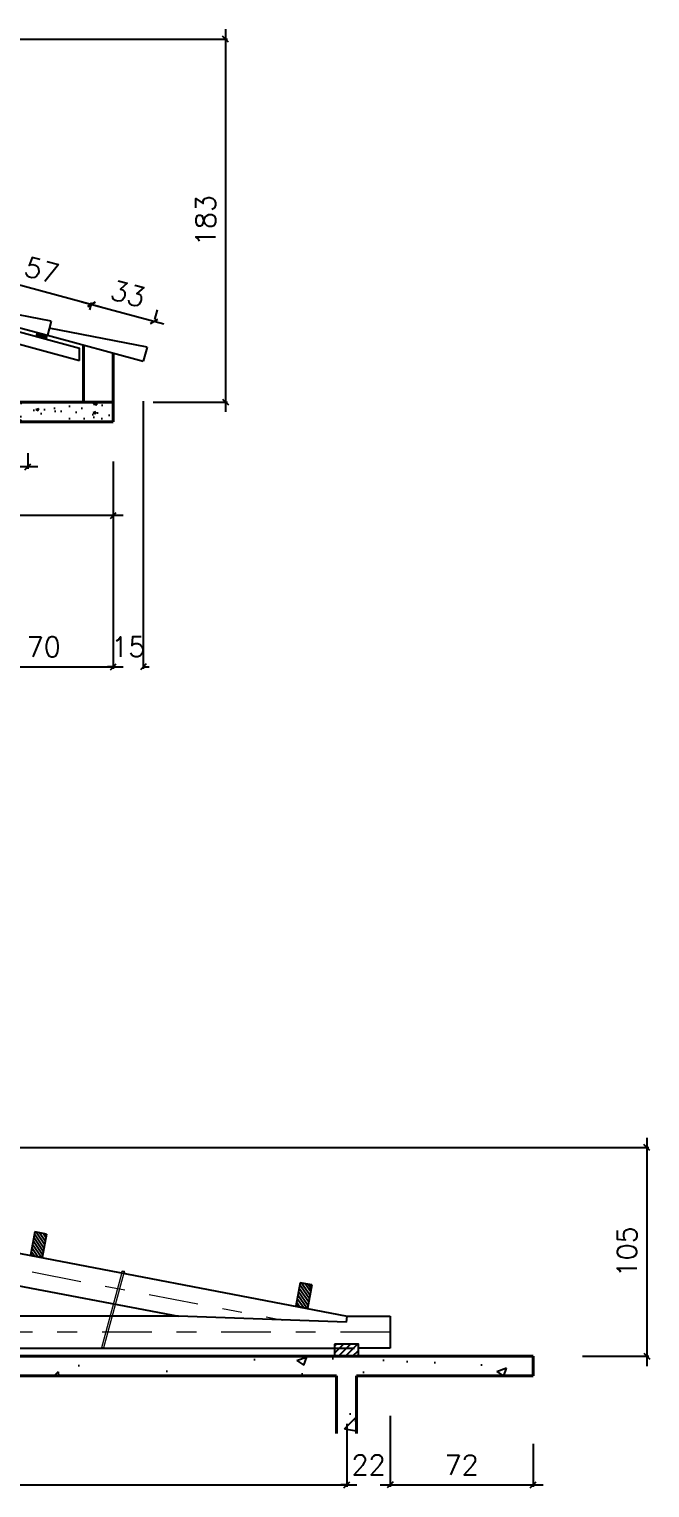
# Model space of a CAD drawing. Header units: millimetres. Extents: x 1154.6 to 1207.3, y 180 to 225.1.
# Drawn here: x 1186.34 to 1189.46, y 186.92 to 194.25 of the extents above; entities that cross this region are included whole.
import ezdxf

# ---------------------------------------------------------------- set-up
doc = ezdxf.new("R2010")
doc.units = ezdxf.units.MM
doc.header["$MEASUREMENT"] = 0
doc.linetypes.add('DASHDOT', pattern=[1, 0.5, -0.25, 0, -0.25])
doc.linetypes.add('HIDDEN', pattern=[0.375, 0.25, -0.125])
for name, color, linetype in [('CONSTRUÇÃO', 2, 'Continuous'), ('cotas', 1, 'Continuous'), ('Hacht', 3, 'Continuous'), ('MADEIRA', 34, 'Continuous'), ('TEXTO SETORES', 1, 'Continuous')]:
    doc.layers.add(name, color=color, linetype=linetype)
doc.layers.add('Parede', color=4, linetype='Continuous', lineweight=40)
doc.layers.add('Piso', color=8, linetype='Continuous', lineweight=13)
doc.styles.get("Standard").update_dxf_attribs({"font": 'txt.shx', "height": 0.1})
doc.dimstyles.new('LUCIANA', dxfattribs={"dimtxt": 3, "dimasz": 0.03, "dimexe": 0.01, "dimexo": 0.2, "dimgap": 0.05, "dimtad": 1, "dimdec": 0, "dimlfac": 100, "dimzin": 0, "dimdsep": 46, "dimtxsty": 'Standard', "dimblk1": 'OBLIQUE', "dimblk2": 'OBLIQUE', "dimsah": 1, "dimcen": 0, "dimdle": 0.05, "dimclrd": 256, "dimclre": 256, "dimclrt": 2, "dimadec": 0, "dimazin": 0, "dimtfac": 1, "dimtdec": 0, "dimtix": 1, "dimtofl": 0, "dimtmove": 2, "dimatfit": 3, "dimldrblk": 'OBLIQUE', "dimfxl": 1, "dimtolj": 1, "dimtzin": 0, "dimlwd": -1, "dimlwe": -1, "dimarcsym": 0})

# ---------------------------------------------------------------- blocks, each defined once
blk = doc.blocks.new('_OBLIQUE')
at = {"color": 0, "linetype": 'ByBlock'}
blk.add_line((-0.5, -0.5), (0.5, 0.5), dxfattribs=at)
blk = doc.blocks.new('*D364')
at = {"layer": 'cotas', "ltscale": 2}
for p, q in [((1181.2843, 194.2036), (1187.3381, 194.2036)), ((1187.3281, 194.2536), (1187.3281, 192.3285)), ((1186.9634, 192.3785), (1187.3381, 192.3785))]:
    blk.add_line(p, q, dxfattribs=at)
at = {"layer": 'Defpoints', "color": 0, "ltscale": 2}
for p in [(1181.0843, 194.2036), (1186.7634, 192.3785), (1187.3281, 192.3785)]:
    blk.add_point(p, dxfattribs=at)
at = {"layer": 'cotas', "ltscale": 2, "xscale": 0.03, "yscale": 0.03, "zscale": 0.03}
for p, rotation in [((1187.3281, 194.2036), 90), ((1187.3281, 192.3785), 270)]:
    blk.add_blockref('_OBLIQUE', p, dxfattribs=dict(at, rotation=rotation))
at = {"layer": 'cotas', "color": 2, "ltscale": 2, "insert": (1187.2281, 193.291), "char_height": 0.1, "attachment_point": 5, "rotation": 90}
blk.add_mtext('\\A1;183', dxfattribs=at)
blk = doc.blocks.new('*D365')
at = {"layer": 'cotas', "ltscale": 2}
for p, q in [((1186.7634, 192.0785), (1186.7634, 191.0372)), ((1186.0634, 191.1032), (1186.0634, 191.0372)), ((1186.0134, 191.0472), (1186.8134, 191.0472))]:
    blk.add_line(p, q, dxfattribs=at)
at = {"layer": 'Defpoints', "color": 0, "ltscale": 2}
for p in [(1186.7634, 192.2785), (1186.0634, 191.3032), (1186.7634, 191.0472)]:
    blk.add_point(p, dxfattribs=at)
at = {"layer": 'cotas', "ltscale": 2, "xscale": 0.03, "yscale": 0.03, "zscale": 0.03, "rotation": 180}
blk.add_blockref('_OBLIQUE', (1186.0634, 191.0472), dxfattribs=at)
at = {"layer": 'cotas', "ltscale": 2, "xscale": 0.03, "yscale": 0.03, "zscale": 0.03}
blk.add_blockref('_OBLIQUE', (1186.7634, 191.0472), dxfattribs=at)
at = {"layer": 'cotas', "color": 2, "ltscale": 2, "insert": (1186.4134, 191.1472), "char_height": 0.1, "attachment_point": 5}
blk.add_mtext('\\A1;70', dxfattribs=at)
blk = doc.blocks.new('*D373')
at = {"layer": 'cotas', "ltscale": 2}
for p, q in [((1186.9144, 192.3832), (1186.9144, 191.0372)), ((1186.7634, 192.0785), (1186.7634, 191.0372)), ((1186.7634, 191.0472), (1186.7334, 191.0472)), ((1186.9144, 191.0472), (1186.9444, 191.0472))]:
    blk.add_line(p, q, dxfattribs=at)
at = {"layer": 'Defpoints', "color": 0, "ltscale": 2}
for p in [(1186.9144, 192.5832), (1186.7634, 192.2785), (1186.9144, 191.0472)]:
    blk.add_point(p, dxfattribs=at)
at = {"layer": 'cotas', "ltscale": 2, "xscale": 0.03, "yscale": 0.03, "zscale": 0.03}
blk.add_blockref('_OBLIQUE', (1186.7634, 191.0472), dxfattribs=at)
at = {"layer": 'cotas', "ltscale": 2, "xscale": 0.03, "yscale": 0.03, "zscale": 0.03, "rotation": 180}
blk.add_blockref('_OBLIQUE', (1186.9144, 191.0472), dxfattribs=at)
at = {"layer": 'cotas', "color": 2, "ltscale": 2, "insert": (1186.8389, 191.1472), "char_height": 0.1, "attachment_point": 5}
blk.add_mtext('\\A1;15', dxfattribs=at)
blk = doc.blocks.new('*D374')
at = {"layer": 'cotas', "ltscale": 2}
for p, q in [((1180.8884, 192.072), (1180.8884, 191.7979)), ((1186.7634, 191.932), (1186.7634, 191.7979)), ((1186.8134, 191.8079), (1180.8384, 191.8079))]:
    blk.add_line(p, q, dxfattribs=at)
at = {"layer": 'Defpoints', "color": 0, "ltscale": 2}
for p in [(1180.8884, 192.272), (1186.7634, 192.132), (1180.8884, 191.8079)]:
    blk.add_point(p, dxfattribs=at)
at = {"layer": 'cotas', "ltscale": 2, "xscale": 0.03, "yscale": 0.03, "zscale": 0.03, "rotation": 180}
blk.add_blockref('_OBLIQUE', (1180.8884, 191.8079), dxfattribs=at)
at = {"layer": 'cotas', "ltscale": 2, "xscale": 0.03, "yscale": 0.03, "zscale": 0.03}
blk.add_blockref('_OBLIQUE', (1186.7634, 191.8079), dxfattribs=at)
at = {"layer": 'cotas', "color": 2, "ltscale": 2, "insert": (1183.8259, 191.9079), "char_height": 0.1, "attachment_point": 5}
blk.add_mtext('\\A1;587', dxfattribs=at)
blk = doc.blocks.new('*D375')
at = {"layer": 'cotas', "ltscale": 2}
for p, q in [((1180.8884, 192.1209), (1180.8884, 192.0426)), ((1186.3335, 192.1209), (1186.3335, 192.0426)), ((1186.3835, 192.0526), (1180.8384, 192.0526))]:
    blk.add_line(p, q, dxfattribs=at)
at = {"layer": 'Defpoints', "color": 0, "ltscale": 2}
for p in [(1180.8884, 192.3209), (1186.3335, 192.3209), (1180.8884, 192.0526)]:
    blk.add_point(p, dxfattribs=at)
at = {"layer": 'cotas', "ltscale": 2, "xscale": 0.03, "yscale": 0.03, "zscale": 0.03, "rotation": 180}
blk.add_blockref('_OBLIQUE', (1180.8884, 192.0526), dxfattribs=at)
at = {"layer": 'cotas', "ltscale": 2, "xscale": 0.03, "yscale": 0.03, "zscale": 0.03}
blk.add_blockref('_OBLIQUE', (1186.3335, 192.0526), dxfattribs=at)
at = {"layer": 'cotas', "color": 2, "ltscale": 2, "insert": (1183.611, 192.1526), "char_height": 0.1, "attachment_point": 5}
blk.add_mtext('\\A1;545', dxfattribs=at)
blk = doc.blocks.new('*D382')
at = {"layer": 'Defpoints', "color": 0, "ltscale": 2}
for p in [(1186.6531, 192.8698), (1186.0263, 192.7408), (1186.5934, 192.6494)]:
    blk.add_point(p, dxfattribs=at)
at = {"layer": 'TEXTO SETORES', "ltscale": 2}
for p, q in [((1186.0533, 193.0321), (1186.7013, 192.8567)), ((1186.0785, 192.9338), (1186.1042, 193.0287)), ((1186.6457, 192.8424), (1186.6557, 192.8794))]:
    blk.add_line(p, q, dxfattribs=at)
at = {"layer": 'TEXTO SETORES', "ltscale": 2, "xscale": 0.03, "yscale": 0.03, "zscale": 0.03}
for p, rotation in [((1186.1016, 193.019), 164.8526721009599), ((1186.6531, 192.8698), 344.8526721009599)]:
    blk.add_blockref('_OBLIQUE', p, dxfattribs=dict(at, rotation=rotation))
at = {"layer": 'TEXTO SETORES', "color": 2, "ltscale": 2, "insert": (1186.4035, 193.0409), "char_height": 0.1, "attachment_point": 5, "rotation": 344.85267}
blk.add_mtext('\\A1;57', dxfattribs=at)
blk = doc.blocks.new('*D383')
at = {"layer": 'Defpoints', "color": 0, "ltscale": 2}
for p in [(1186.9688, 192.7843), (1186.5934, 192.6494), (1186.9323, 192.6494)]:
    blk.add_point(p, dxfattribs=at)
at = {"layer": 'TEXTO SETORES', "ltscale": 2}
for p, q in [((1186.6048, 192.8828), (1187.017, 192.7712)), ((1186.6457, 192.8424), (1186.6557, 192.8794)), ((1186.9845, 192.8424), (1186.9714, 192.7939))]:
    blk.add_line(p, q, dxfattribs=at)
at = {"layer": 'TEXTO SETORES', "ltscale": 2, "xscale": 0.03, "yscale": 0.03, "zscale": 0.03}
for p, rotation in [((1186.6531, 192.8698), 164.8526721009599), ((1186.9688, 192.7843), 344.8526721009599)]:
    blk.add_blockref('_OBLIQUE', p, dxfattribs=dict(at, rotation=rotation))
at = {"layer": 'TEXTO SETORES', "color": 2, "ltscale": 2, "insert": (1186.8371, 192.9235), "char_height": 0.1, "attachment_point": 5, "rotation": 344.85267}
blk.add_mtext('\\A1;33', dxfattribs=at)
blk = doc.blocks.new('*D386')
at = {"layer": 'Defpoints', "color": 0, "ltscale": 2}
for p in [(1181.2382, 187.4388), (1187.9391, 187.4388), (1187.9391, 186.933)]:
    blk.add_point(p, dxfattribs=at)
at = {"layer": 'TEXTO SETORES', "ltscale": 2}
for p, q in [((1181.2382, 187.2388), (1181.2382, 186.923)), ((1187.9391, 187.2388), (1187.9391, 186.923)), ((1181.1882, 186.933), (1187.9891, 186.933))]:
    blk.add_line(p, q, dxfattribs=at)
at = {"layer": 'TEXTO SETORES', "ltscale": 2, "xscale": 0.03, "yscale": 0.03, "zscale": 0.03, "rotation": 180}
blk.add_blockref('_OBLIQUE', (1181.2382, 186.933), dxfattribs=at)
at = {"layer": 'TEXTO SETORES', "ltscale": 2, "xscale": 0.03, "yscale": 0.03, "zscale": 0.03}
blk.add_blockref('_OBLIQUE', (1187.9391, 186.933), dxfattribs=at)
at = {"layer": 'TEXTO SETORES', "color": 2, "ltscale": 2, "insert": (1184.5887, 187.033), "char_height": 0.1, "attachment_point": 5}
blk.add_mtext('\\A1;670', dxfattribs=at)
blk = doc.blocks.new('*D387')
at = {"layer": 'Defpoints', "color": 0, "ltscale": 2}
for p in [(1187.939, 187.4388), (1188.1565, 187.4791), (1188.1565, 186.933)]:
    blk.add_point(p, dxfattribs=at)
at = {"layer": 'TEXTO SETORES', "ltscale": 2}
for p, q in [((1187.939, 187.2388), (1187.939, 186.923)), ((1188.1565, 187.2791), (1188.1565, 186.923)), ((1187.939, 186.933), (1187.909, 186.933)), ((1188.1565, 186.933), (1188.1865, 186.933))]:
    blk.add_line(p, q, dxfattribs=at)
at = {"layer": 'TEXTO SETORES', "ltscale": 2, "xscale": 0.03, "yscale": 0.03, "zscale": 0.03}
blk.add_blockref('_OBLIQUE', (1187.939, 186.933), dxfattribs=at)
at = {"layer": 'TEXTO SETORES', "ltscale": 2, "xscale": 0.03, "yscale": 0.03, "zscale": 0.03, "rotation": 180}
blk.add_blockref('_OBLIQUE', (1188.1565, 186.933), dxfattribs=at)
at = {"layer": 'TEXTO SETORES', "color": 2, "ltscale": 2, "insert": (1188.0478, 187.033), "char_height": 0.1, "attachment_point": 5}
blk.add_mtext('\\A1;22', dxfattribs=at)
blk = doc.blocks.new('*D388')
at = {"layer": 'Defpoints', "color": 0, "ltscale": 2}
for p in [(1188.1559, 187.4788), (1188.8758, 187.3388), (1188.8758, 186.9326)]:
    blk.add_point(p, dxfattribs=at)
at = {"layer": 'TEXTO SETORES', "ltscale": 2}
for p, q in [((1188.1559, 187.2788), (1188.1559, 186.9226)), ((1188.8758, 187.1388), (1188.8758, 186.9226)), ((1188.1059, 186.9326), (1188.9258, 186.9326))]:
    blk.add_line(p, q, dxfattribs=at)
at = {"layer": 'TEXTO SETORES', "ltscale": 2, "xscale": 0.03, "yscale": 0.03, "zscale": 0.03, "rotation": 180}
blk.add_blockref('_OBLIQUE', (1188.1559, 186.9326), dxfattribs=at)
at = {"layer": 'TEXTO SETORES', "ltscale": 2, "xscale": 0.03, "yscale": 0.03, "zscale": 0.03}
blk.add_blockref('_OBLIQUE', (1188.8758, 186.9326), dxfattribs=at)
at = {"layer": 'TEXTO SETORES', "color": 2, "ltscale": 2, "insert": (1188.5158, 187.0326), "char_height": 0.1, "attachment_point": 5}
blk.add_mtext('\\A1;72', dxfattribs=at)
blk = doc.blocks.new('*D391')
at = {"layer": 'Defpoints', "color": 0, "ltscale": 2}
for p in [(1184.6165, 188.6286), (1188.9244, 187.5802), (1189.4482, 187.5802)]:
    blk.add_point(p, dxfattribs=at)
at = {"layer": 'TEXTO SETORES', "ltscale": 2}
for p, q in [((1184.8165, 188.6286), (1189.4582, 188.6286)), ((1189.4482, 188.6786), (1189.4482, 187.5302)), ((1189.1244, 187.5802), (1189.4582, 187.5802))]:
    blk.add_line(p, q, dxfattribs=at)
at = {"layer": 'TEXTO SETORES', "ltscale": 2, "xscale": 0.03, "yscale": 0.03, "zscale": 0.03}
for p, rotation in [((1189.4482, 188.6286), 90), ((1189.4482, 187.5802), 270)]:
    blk.add_blockref('_OBLIQUE', p, dxfattribs=dict(at, rotation=rotation))
at = {"layer": 'TEXTO SETORES', "color": 2, "ltscale": 2, "insert": (1189.3482, 188.1044), "char_height": 0.1, "attachment_point": 5, "rotation": 90}
blk.add_mtext('\\A1;105', dxfattribs=at)

msp = doc.modelspace()

# ---------------------------------------------------------------- hatches: boundary and pattern name
at = {"layer": 'Hacht', "ltscale": 2}
h = msp.add_hatch(dxfattribs=at)
h.set_pattern_fill('LINE', color=256, scale=0.05, angle=120, style=0)
h.set_pattern_definition([(120, (-59.5496175, 72.4628164), (-0.005412658774, -0.003125), [])])
h.paths.add_polyline_path([(1186.3826, 192.7272), (1186.3773, 192.7079), (1186.4256, 192.6948), (1186.4308, 192.7141)])
h = msp.add_hatch(dxfattribs=at)
h.set_pattern_fill('AR-CONC', color=256, scale=0.02, style=0)
h.set_pattern_definition([(50, (0.05881, -10.61761), (0.143452037, -0.012550427), [0.015, -0.165]), (355, (0.05881, -10.61761), (-0.027750267, 0.150438427), [0.012, -0.132]), (100.4514, (0.07076, -10.61866), (0.115701876, 0.137887908), [0.012748038, -0.140228422]), (46.1842, (0.0588, -10.57761), (0.21344821, -0.033103803), [0.0225, -0.2475]), (96.6356, (0.0766, -10.58037), (0.18693254, 0.194823574), [0.019122058, -0.2103426]), (351.1842, (0.0588, -10.57761), (0.18693239, 0.19482372), [0.018, -0.198]), (21, (0.07881, -10.58761), (0.11938141, -0.080523778), [0.015, -0.165]), (326, (0.07881, -10.58761), (0.048663066, 0.145030009), [0.012, -0.132]), (71.4514, (0.08876, -10.59432), (0.168044526, 0.0645061), [0.012748038, -0.140228422]), (37.5, (0.05881, -10.617614), (0.002431971, 0.0665787708), [0, -0.1304, 0, -0.134, 0, -0.1325]), (7.5, (0.05881, -10.617614), (0.0526139075, 0.0788823424), [0, -0.0764, 0, -0.1274, 0, -0.0505]), (327.5, (0.01421, -10.617614), (0.1067644872, -0.0045109743), [0, -0.05, 0, -0.156, 0, -0.207]), (317.5, (-0.00579, -10.61761), (0.116637234, 0.0200209965), [0, -0.065, 0, -0.1036, 0, -0.147])])
h.paths.add_polyline_path([(1186.0634, 192.2785), (1186.7634, 192.2785), (1186.7634, 192.3785), (1185.9634, 192.3785), (1185.9634, 191.3395), (1186.0634, 191.3395)])
h = msp.add_hatch(dxfattribs=at)
h.set_pattern_fill('LINE', color=256, scale=0.1, angle=55.59465, style=0)
h.set_pattern_definition([(124.405348, (2319.470073, -217.755926), (0.0103132595, 0.00706305022), [])])
h.paths.add_polyline_path([(1186.3683, 188.2045), (1186.4273, 188.1935), (1186.4053, 188.0755), (1186.3463, 188.0866)])
h = msp.add_hatch(dxfattribs=at)
h.set_pattern_fill('LINE', color=256, scale=0.1, angle=55.59465, style=0)
h.set_pattern_definition([(124.405348, (2320.805799, -218.011669), (0.0103132595, 0.00706305022), [])])
h.paths.add_polyline_path([(1187.7041, 187.9488), (1187.7631, 187.9378), (1187.741, 187.8198), (1187.682, 187.8308)])
h = msp.add_hatch(dxfattribs=at)
h.set_pattern_fill('AR-CONC', color=256, scale=0.07, style=0)
h.set_pattern_definition([(50, (0, 0), (0.50208213, -0.0439265), [0.0525, -0.5775]), (355, (0, 0), (-0.09712593, 0.5265345), [0.042, -0.462]), (100.4514, (0.04184, -0.00366), (0.40495657, 0.48260768), [0.04461813, -0.49079948]), (46.1842, (0, 0.14), (0.74706873, -0.1158633), [0.07875, -0.86625]), (96.6356, (0.06226, 0.13034), (0.6542639, 0.6818825), [0.0669272, -0.7361991]), (351.1842, (0, 0.14), (0.65426336, 0.681883), [0.063, -0.693]), (21, (0.07, 0.105), (0.41783494, -0.28183322), [0.0525, -0.5775]), (326, (0.07, 0.105), (0.17032073, 0.50760503), [0.042, -0.462]), (71.4514, (0.1048, 0.0815), (0.58815584, 0.22577135), [0.04461813, -0.49079948]), (37.5, (0, 0), (0.0085119, 0.233025698), [0, -0.4564, 0, -0.469, 0, -0.46375]), (7.5, (0, 0), (0.184148676, 0.2760882), [0, -0.2674, 0, -0.4459, 0, -0.17675]), (327.5, (-0.1561, 0), (0.373675705, -0.01578841), [0, -0.175, 0, -0.546, 0, -0.7245]), (317.5, (-0.2261, 0), (0.40823032, 0.07007349), [0, -0.2275, 0, -0.3626, 0, -0.5145])])
h.paths.add_polyline_path([(1188.8765, 187.5802), (1180.2965, 187.5802), (1180.2965, 187.4802), (1181.1865, 187.4802), (1181.1865, 187.1903), (1181.2865, 187.1903), (1181.2865, 187.4802), (1186.9165, 187.4802), (1187.8865, 187.4802), (1187.8865, 187.1903), (1187.9865, 187.1903), (1187.9865, 187.4802), (1188.8765, 187.4802)])
h = msp.add_hatch(dxfattribs=at)
h.set_pattern_fill('LINE', color=256, scale=0.2, angle=45, style=0)
h.set_pattern_definition([(45, (-57.626529, 67.664575), (-0.01767766953, 0.01767766953), [])])
h.paths.add_polyline_path([(1187.8765, 187.6202), (1187.8765, 187.5802), (1187.9965, 187.5802), (1187.9965, 187.6202)])
h.paths.add_polyline_path([(1187.9965, 187.6202), (1187.9965, 187.6402), (1187.8765, 187.6402), (1187.8765, 187.6202)])

# ---------------------------------------------------------------- linework, layer by layer
at = {"layer": 'CONSTRUÇÃO', "color": 7}
for p, q in [((1186.4509, 192.7853), (1185.9583, 192.8798)), ((1185.9487, 192.8446), (1186.4315, 192.7139)), ((1186.4509, 192.7853), (1186.4315, 192.7139)), ((1186.9337, 192.6546), (1186.4411, 192.7491)), ((1186.4315, 192.7139), (1186.9144, 192.5832)), ((1186.9337, 192.6546), (1186.9144, 192.5832))]:
    msp.add_line(p, q, dxfattribs=at)
at = {"layer": 'MADEIRA', "ltscale": 2}
for p, q in [((1181.0684, 194.145), (1186.5934, 192.6494)), ((1181.0684, 194.0829), (1186.5934, 192.5872)), ((1186.3773, 192.7079), (1186.3826, 192.7272)), ((1186.3826, 192.7272), (1186.4308, 192.7141)), ((1186.4256, 192.6948), (1186.4308, 192.7141)), ((1186.5934, 192.5872), (1186.5934, 192.6494)), ((1184.6665, 188.4082), (1187.9406, 187.7813)), ((1184.6649, 188.2448), (1187.0911, 187.7802)), ((1186.3683, 188.2045), (1186.3463, 188.0866)), ((1186.4273, 188.1935), (1186.3683, 188.2045)), ((1186.4273, 188.1935), (1186.4053, 188.0755)), ((1186.4053, 188.0755), (1186.3463, 188.0866)), ((1187.7041, 187.9488), (1187.682, 187.8308)), ((1187.7631, 187.9378), (1187.7041, 187.9488)), ((1187.7631, 187.9378), (1187.741, 187.8198)), ((1187.741, 187.8198), (1187.682, 187.8308)), ((1187.0911, 187.7802), (1184.6115, 187.7802)), ((1187.9365, 187.7502), (1187.0911, 187.7802)), ((1187.9365, 187.7502), (1187.9406, 187.7813)), ((1187.9406, 187.781), (1188.1566, 187.781)), ((1188.1566, 187.7802), (1188.1566, 187.6202)), ((1186.0664, 187.6202), (1187.8765, 187.6202)), ((1186.7059, 187.6229), (1186.7052, 187.6204)), ((1186.7162, 187.6229), (1186.7155, 187.6202)), ((1188.1566, 187.6202), (1187.9965, 187.6202))]:
    msp.add_line(p, q, dxfattribs=at)
at = {"layer": 'MADEIRA', "linetype": 'HIDDEN', "ltscale": 0.05}
msp.add_line((1187.8765, 187.6202), (1187.9965, 187.6202), dxfattribs=at)
at = {"layer": 'MADEIRA', "ltscale": 2}
msp.add_lwpolyline([(1187.8765, 187.6402), (1187.8765, 187.5802), (1187.9965, 187.5802), (1187.9965, 187.6402)], close=True, dxfattribs=at)
at = {"layer": 'Parede', "ltscale": 2}
for p, q in [((1186.6134, 192.3785), (1186.6134, 192.6647)), ((1186.7634, 192.3785), (1186.7634, 192.6241)), ((1186.7634, 192.3785), (1185.9634, 192.3785)), ((1186.7634, 192.3785), (1186.7634, 192.2785)), ((1186.0634, 192.2785), (1186.7634, 192.2785)), ((1180.2965, 187.5802), (1188.8765, 187.5802)), ((1188.8765, 187.5802), (1188.8765, 187.4802)), ((1181.2865, 187.4802), (1186.9165, 187.4802)), ((1186.9165, 187.4802), (1187.8865, 187.4802)), ((1187.8865, 187.4802), (1187.8865, 187.1903)), ((1187.9865, 187.4802), (1187.9865, 187.1903)), ((1187.9865, 187.4802), (1188.8765, 187.4802))]:
    msp.add_line(p, q, dxfattribs=at)
at = {"layer": 'Piso', "linetype": 'DASHDOT', "ltscale": 0.5}
for p, q in [((1184.5865, 188.3416), (1187.616, 187.7616)), ((1188.1566, 187.7002), (1184.5865, 187.7002))]:
    msp.add_line(p, q, dxfattribs=at)
at = {"layer": 'Piso', "ltscale": 2}
for p, q in [((1186.7059, 187.6229), (1186.8069, 187.9958)), ((1186.7162, 187.6229), (1186.8167, 187.994)), ((1186.8049, 187.9962), (1186.8077, 188.0068)), ((1186.8077, 188.0068), (1186.8212, 188.0031)), ((1186.8096, 188.0062), (1186.8104, 188.0091)), ((1186.8104, 188.0091), (1186.8201, 188.0065)), ((1186.8187, 187.9936), (1186.8212, 188.0031)), ((1186.8193, 188.0036), (1186.8201, 188.0065)), ((1186.7059, 187.6229), (1186.7162, 187.6229))]:
    msp.add_line(p, q, dxfattribs=at)

# ---------------------------------------------------------------- dimensions: what is measured, and where the dimension line sits
at = {"layer": 'cotas', "ltscale": 2}
dim = msp.add_linear_dim(base=(1187.3281, 192.3785), p1=(1181.0843, 194.2036), p2=(1186.7634, 192.3785), angle=90, dimstyle='LUCIANA', dxfattribs=at)
dim.commit()
dim.dimension.update_dxf_attribs({"geometry": '*D364', "text_midpoint": (1187.2281, 193.291)})
for base, p1, p2, picture, middle in [((1186.9144, 191.0472), (1186.7634, 192.2785), (1186.9144, 192.5832), '*D373', (1186.8389, 191.1472)), ((1180.8884, 192.0526), (1186.3335, 192.3209), (1180.8884, 192.3209), '*D375', (1183.611, 192.1526)), ((1186.7634, 191.0472), (1186.0634, 191.3032), (1186.7634, 192.2785), '*D365', (1186.4134, 191.1472)), ((1180.8884262065, 191.80791706), (1186.7634262065, 192.1320363945), (1180.8884262065, 192.2720363945), '*D374', (1183.8259262065, 191.90791706))]:
    dim = msp.add_linear_dim(base=base, p1=p1, p2=p2, dimstyle='LUCIANA', dxfattribs=at)
    dim.commit()
    dim.dimension.update_dxf_attribs({"geometry": picture, "text_midpoint": middle})
at = {"layer": 'TEXTO SETORES', "ltscale": 2}
for base, p1, p2, picture, middle in [((1186.6531, 192.8698), (1186.0263, 192.7408), (1186.5934, 192.6494), '*D382', (1186.4035, 193.0409)), ((1186.9688, 192.7843), (1186.5934, 192.6494), (1186.9323, 192.6494), '*D383', (1186.8371, 192.9235))]:
    dim = msp.add_linear_dim(base=base, p1=p1, p2=p2, angle=164.85267, dimstyle='LUCIANA', dxfattribs=at)
    dim.commit()
    dim.dimension.update_dxf_attribs({"geometry": picture, "text_midpoint": middle})
at = {"layer": 'TEXTO SETORES', "color": 3, "ltscale": 2}
dim = msp.add_linear_dim(base=(1189.4482, 187.5802), p1=(1184.6165, 188.6286), p2=(1188.9244, 187.5802), angle=90, dimstyle='LUCIANA', dxfattribs=at)
dim.commit()
dim.dimension.update_dxf_attribs({"geometry": '*D391', "text_midpoint": (1189.3482, 188.1044)})
for base, p1, p2, picture, middle in [((1187.9391, 186.933), (1181.2382, 187.4388), (1187.9391, 187.4388), '*D386', (1184.5887, 187.033)), ((1188.1565, 186.933), (1187.939, 187.4388), (1188.1565, 187.4791), '*D387', (1188.0478, 187.033)), ((1188.8758, 186.9326), (1188.1559, 187.4788), (1188.8758, 187.3388), '*D388', (1188.5158, 187.0326))]:
    dim = msp.add_linear_dim(base=base, p1=p1, p2=p2, dimstyle='LUCIANA', dxfattribs=at)
    dim.commit()
    dim.dimension.update_dxf_attribs({"geometry": picture, "text_midpoint": middle})

doc.saveas('drawing.dxf')
